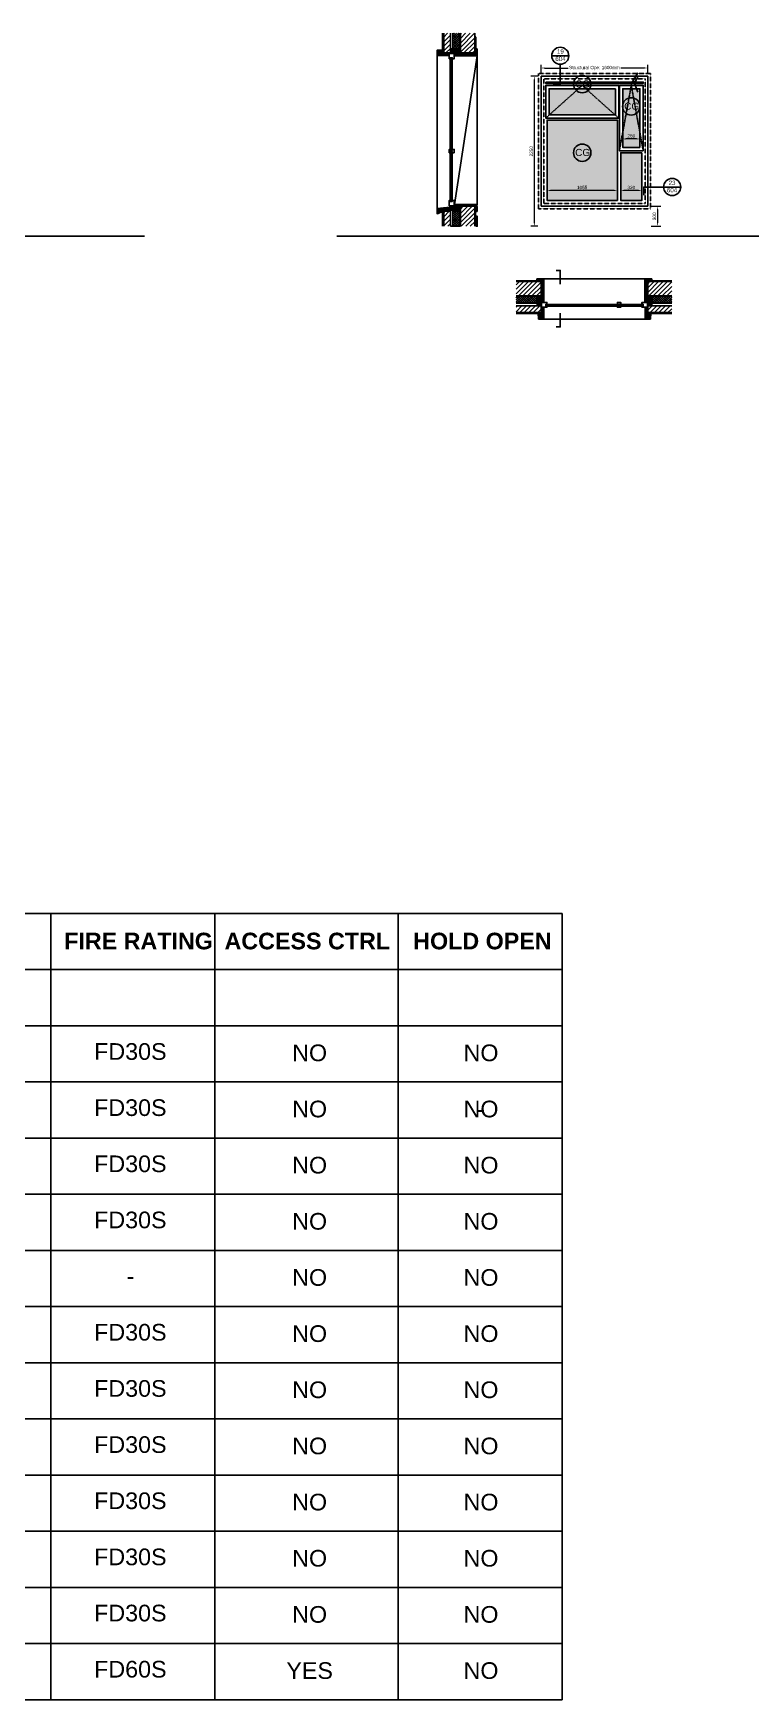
# Model space of a CAD drawing. Header units: inches. Extents: x -48459 to 205009, y 10398 to 54474.
# Drawn here: x 45457 to 56218, y 25868 to 50868 of the extents above; entities that cross this region are included whole.
import ezdxf

# ---------------------------------------------------------------- set-up
doc = ezdxf.new("R2010")
doc.units = ezdxf.units.IN
doc.header["$MEASUREMENT"] = 0
doc.linetypes.add('14-08 - Household Unit Master X-ref$0$DASHED2', pattern=[9.525, 6.35, -3.175])
for name, color, linetype in [('14-08 - Household Unit Master X-ref$0$AR-ELEV-3', 5, 'Continuous'), ('AR- ROOM NAMES', 3, 'Continuous'), ('AR-DOOR-HATCH', 9, 'Continuous'), ('AR-INSUL-RIGID-4', 8, 'Continuous'), ('AR-ROOF-LINE', 8, 'Continuous'), ('AR-TEXT-DOORS', 8, 'Continuous'), ('AR-Timber', 5, 'Continuous'), ('AR-WALL-EXLF-2', 2, 'Continuous'), ('AR-Win', 5, 'Continuous'), ('DIMS', 9, 'Continuous'), ('MS-DIM', 8, 'Continuous'), ('QSS ELEVATION 2', 2, 'Continuous'), ('QSS ELEVATION 3', 4, 'Continuous'), ('QSS ELEVATION 4', 8, 'Continuous'), ('QSS MASONRY', 3, 'Continuous'), ('SV-ELEC-TEXT', 9, 'Continuous')]:
    doc.layers.add(name, color=color, linetype=linetype)
doc.styles.add('Arial', font='arial.ttf')
doc.styles.add('MS_1.200_6.0mm', font='arial.ttf', dxfattribs={"height": 1200})
doc.styles.add('PS_2.5mm', font='arial.ttf', dxfattribs={"height": 2.5})
doc.styles.add('QSS', font='arial.ttf')
doc.dimstyles.new('MS_1.20_2.5mm', dxfattribs={"dimtxt": 50, "dimasz": 50, "dimexe": 50, "dimexo": 50, "dimgap": 20, "dimtad": 1, "dimtoh": 1, "dimdec": 0, "dimdsep": 46, "dimtxsty": 'Arial', "dimcen": 50, "dimclrd": 256, "dimclre": 256, "dimclrt": 4, "dimadec": 0, "dimazin": 0, "dimtfac": 1, "dimtdec": 0, "dimtix": 1, "dimtmove": 2, "dimatfit": 2, "dimfxl": 1, "dimlwd": 18, "dimlwe": 18, "dimarcsym": 0})
pattern_1 = [(225, (-152740.13, -41421.42), (33.67596, -33.67596), [])]
pattern_2 = [(45, (-152740.131, -41421.419), (-8.9802561, 8.9802561), []), (135, (-152740.131, -41421.419), (-8.9802561, -8.9802561), [])]
pattern_3 = [(135, (-168355.75, -14519.145), (-16.8379802, -16.8379802), []), (225, (-168355.75, -14519.145), (16.8379802, -16.8379802), [])]
pattern_4 = [(225, (-168355.75, -14519.145), (33.67596, -33.67596), [])]
pattern_5 = [(45, (-168355.75, -14519.145), (-8.9802561, 8.9802561), []), (135, (-168355.75, -14519.145), (-8.9802561, -8.9802561), [])]

# ---------------------------------------------------------------- blocks, each defined once
blk = doc.blocks.new('*D335')
at = {"layer": 'Defpoints', "color": 0, "transparency": 16777216}
for p in [(53074, 50224), (52972, 47974), (53074, 47974)]:
    blk.add_point(p, dxfattribs=at)
at = {"layer": 'MS-DIM', "lineweight": 18, "transparency": 16777216}
for p, q in [((53024, 50224), (52922, 50224)), ((52972, 50174), (52972, 48024)), ((53024, 47974), (52922, 47974))]:
    blk.add_line(p, q, dxfattribs=at)
at = {"layer": 'MS-DIM', "transparency": 16777216}
for points in [[(52964, 50174), (52981, 50174), (52972, 50224)], [(52964, 48024), (52981, 48024), (52972, 47974)]]:
    blk.add_solid(points, dxfattribs=at)
at = {"layer": 'MS-DIM', "color": 4, "transparency": 16777216, "insert": (52927, 49099), "char_height": 50, "attachment_point": 5, "rotation": 90, "style": 'Arial'}
blk.add_mtext('2250', dxfattribs=at)
blk = doc.blocks.new('*D336')
at = {"layer": 'Defpoints', "color": 0, "transparency": 16777216}
for p in [(54674, 50348), (53074, 50224), (54674, 50224)]:
    blk.add_point(p, dxfattribs=at)
at = {"layer": 'MS-DIM', "lineweight": 18, "transparency": 16777216}
for p, q in [((53074, 50274), (53074, 50398)), ((53124, 50348), (53478, 50348)), ((54624, 50348), (54271, 50348)), ((54674, 50274), (54674, 50398))]:
    blk.add_line(p, q, dxfattribs=at)
at = {"layer": 'MS-DIM', "transparency": 16777216}
for points in [[(53124, 50357), (53124, 50340), (53074, 50348)], [(54624, 50357), (54624, 50340), (54674, 50348)]]:
    blk.add_solid(points, dxfattribs=at)
at = {"layer": 'MS-DIM', "color": 4, "transparency": 16777216, "insert": (53874, 50348), "char_height": 50, "attachment_point": 5, "style": 'Arial'}
blk.add_mtext('Structural Ope: 1600mm', dxfattribs=at)
blk = doc.blocks.new('*D339')
at = {"layer": 'Defpoints', "color": 0, "transparency": 16777216}
for p in [(54674, 48274), (54674, 47974), (54818, 47974)]:
    blk.add_point(p, dxfattribs=at)
at = {"layer": 'MS-DIM', "lineweight": 18, "transparency": 16777216}
for p, q in [((54724, 48274), (54868, 48274)), ((54818, 48224), (54818, 48024)), ((54724, 47974), (54868, 47974))]:
    blk.add_line(p, q, dxfattribs=at)
at = {"layer": 'MS-DIM', "transparency": 16777216}
for points in [[(54810, 48224), (54826, 48224), (54818, 48274)], [(54810, 48024), (54826, 48024), (54818, 47974)]]:
    blk.add_solid(points, dxfattribs=at)
at = {"layer": 'MS-DIM', "color": 4, "transparency": 16777216, "insert": (54773, 48124), "char_height": 50, "attachment_point": 5, "rotation": 90, "style": 'Arial'}
blk.add_mtext('300', dxfattribs=at)
blk = doc.blocks.new('*D341')
at = {"layer": 'Defpoints', "color": 0, "transparency": 16777216}
for p in [(53163, 48624), (53163, 48510), (54218, 48624)]:
    blk.add_point(p, dxfattribs=at)
at = {"layer": 'MS-DIM', "lineweight": 18, "transparency": 16777216}
for p, q in [((53163, 48574), (53163, 48460)), ((54168, 48510), (53213, 48510)), ((54218, 48574), (54218, 48460))]:
    blk.add_line(p, q, dxfattribs=at)
at = {"layer": 'MS-DIM', "transparency": 16777216}
for points in [[(53213, 48518), (53213, 48501), (53163, 48510)], [(54168, 48518), (54168, 48501), (54218, 48510)]]:
    blk.add_solid(points, dxfattribs=at)
at = {"layer": 'MS-DIM', "color": 4, "transparency": 16777216, "insert": (53690, 48555), "char_height": 50, "attachment_point": 5, "style": 'Arial'}
blk.add_mtext('1055', dxfattribs=at)
blk = doc.blocks.new('*D342')
at = {"layer": 'Defpoints', "color": 0, "transparency": 16777216}
for p in [(54297, 49398), (54297, 49284), (54557, 49398)]:
    blk.add_point(p, dxfattribs=at)
at = {"layer": 'MS-DIM', "lineweight": 18, "transparency": 16777216}
for p, q in [((54297, 49348), (54297, 49234)), ((54507, 49284), (54347, 49284)), ((54557, 49348), (54557, 49234))]:
    blk.add_line(p, q, dxfattribs=at)
at = {"layer": 'MS-DIM', "transparency": 16777216}
for points in [[(54347, 49292), (54347, 49275), (54297, 49284)], [(54507, 49292), (54507, 49275), (54557, 49284)]]:
    blk.add_solid(points, dxfattribs=at)
at = {"layer": 'MS-DIM', "color": 4, "transparency": 16777216, "insert": (54427, 49329), "char_height": 50, "attachment_point": 5, "style": 'Arial'}
blk.add_mtext('260', dxfattribs=at)
blk = doc.blocks.new('*D343')
at = {"layer": 'Defpoints', "color": 0, "transparency": 16777216}
for p in [(54267, 48624), (54267, 48510), (54587, 48624)]:
    blk.add_point(p, dxfattribs=at)
at = {"layer": 'MS-DIM', "lineweight": 18, "transparency": 16777216}
for p, q in [((54267, 48574), (54267, 48460)), ((54537, 48510), (54317, 48510)), ((54587, 48574), (54587, 48460))]:
    blk.add_line(p, q, dxfattribs=at)
at = {"layer": 'MS-DIM', "transparency": 16777216}
for points in [[(54317, 48518), (54317, 48501), (54267, 48510)], [(54537, 48518), (54537, 48501), (54587, 48510)]]:
    blk.add_solid(points, dxfattribs=at)
at = {"layer": 'MS-DIM', "color": 4, "transparency": 16777216, "insert": (54427, 48555), "char_height": 50, "attachment_point": 5, "style": 'Arial'}
blk.add_mtext('320', dxfattribs=at)
blk = doc.blocks.new('A$C1839074C')
at = {"linetype": 'Continuous'}
for p, q in [((37, -10), (37, -11)), ((37, -10), (100, -10)), ((37, -11), (67, -11)), ((67, -11), (68, -12)), ((68, -12), (69, -11)), ((69, -11), (71, -12)), ((71, -12), (72, -11)), ((72, -11), (74, -12)), ((74, -12), (75, -11)), ((75, -11), (76, -12)), ((76, -12), (78, -11)), ((78, -11), (79, -12)), ((79, -12), (81, -11)), ((81, -11), (82, -12)), ((81, -25), (81, -24)), ((85, -26), (81, -24)), ((85, -28), (81, -25)), ((82, -12), (84, -11)), ((84, -11), (85, -12)), ((85, -12), (86, -11)), ((98, -26), (85, -26)), ((100, -28), (85, -28)), ((86, -11), (88, -12)), ((88, -12), (89, -11)), ((89, -11), (91, -12)), ((91, -12), (92, -11)), ((92, -11), (93, -12)), ((93, -12), (95, -11)), ((95, -11), (98, -11)), ((98, -11), (98, -26)), ((100, -10), (100, -28))]:
    blk.add_line(p, q, dxfattribs=at)

msp = doc.modelspace()

# ---------------------------------------------------------------- hatches: boundary and pattern name
at = {"layer": 'AR-DOOR-HATCH'}
h = msp.add_hatch(dxfattribs=at)
h.set_pattern_fill('ANSI31', color=252, scale=15, angle=180)
h.set_pattern_definition(pattern_4)
h.paths.add_polyline_path([(52077.8, 50868.3), (51862.8, 50868.3), (51862.8, 50574.2), (52077.8, 50574.2)])
h.paths.add_polyline_path([(51712.8, 50868.3), (51612.8, 50868.3), (51612.8, 50690.7), (51612.8, 50690.7), (51612.8, 50624.7), (51612.8, 50574.2), (51712.8, 50574.2)])
h = msp.add_hatch(color=254, dxfattribs=at)
h.paths.add_polyline_path([(54217.9, 48362.7), (53162.9, 48362.7), (53162.9, 49566.5), (54217.9, 49566.5)])
h.paths.add_polyline_path([(54586.6, 49077.2), (54267.9, 49077.2), (54267.9, 48362.7), (54586.6, 48362.7)])
h.paths.add_polyline_path([(54555.6, 50035.7), (54297.9, 50035.7), (54297.9, 49157.2), (54555.6, 49157.2)])
h.paths.add_polyline_path([(54187.9, 50035.7), (53192.9, 50035.7), (53192.9, 49646.5), (54187.9, 49646.5)])
h = msp.add_hatch(dxfattribs=at)
h.set_pattern_fill('ANSI31', color=252, scale=15, angle=180)
h.set_pattern_definition(pattern_4)
h.paths.add_polyline_path([(52077.8, 48274.2), (51862.8, 48274.2), (51862.8, 47974.2), (52077.8, 47974.2)])
h.paths.add_polyline_path([(51712.8, 48199.2), (51612.8, 48199.2), (51612.8, 47974.2), (51712.8, 47974.2)])
h = msp.add_hatch(dxfattribs=at)
h.set_pattern_fill('ANSI31', color=252, scale=15, angle=180)
h.set_pattern_definition(pattern_1)
h.paths.add_polyline_path([(52699.4, 47143.7), (52699.4, 46928.7), (53074.4, 46928.7), (53074.4, 47143.7)])
h.paths.add_polyline_path([(52699.4, 46778.7), (52699.4, 46678.7), (53074.4, 46678.7), (53074.4, 46778.7)])
h = msp.add_hatch(dxfattribs=at)
h.set_pattern_fill('ANSI31', color=252, scale=15, angle=180)
h.set_pattern_definition(pattern_1)
h.paths.add_polyline_path([(55033.1, 46678.7), (55033.1, 46778.7), (54674.4, 46778.7), (54674.4, 46678.7)])
h.paths.add_polyline_path([(55033.1, 46928.7), (55033.1, 47143.7), (54674.4, 47143.7), (54674.4, 46928.7)])
at = {"layer": 'AR-INSUL-RIGID-4'}
h = msp.add_hatch(dxfattribs=at)
h.set_pattern_fill('ANSI37', color=256, scale=7.5, angle=90, style=0)
h.set_pattern_definition(pattern_3)
h.paths.add_polyline_path([(51861.3, 50868.3), (51751.3, 50868.3), (51751.3, 50634.2), (51861.3, 50634.2)])
h = msp.add_hatch(dxfattribs=at)
h.set_pattern_fill('ANSI37', color=256, scale=4, angle=360, style=0)
h.set_pattern_definition(pattern_5)
h.paths.add_polyline_path([(51688, 50572.6), (51611.8, 50572.6), (51611.6, 50618), (51517.8, 50614), (51514.8, 50610.7), (51514.8, 50537.3), (51688, 50537.3)])
h = msp.add_hatch(dxfattribs=at)
h.set_pattern_fill('ANSI37', color=256, scale=4, angle=360, style=0)
h.set_pattern_definition(pattern_5)
h.paths.add_polyline_path([(51719.8, 50632.2), (51719.8, 50574.2), (51850.8, 50574.2), (51850.8, 50632.2)])
h = msp.add_hatch(dxfattribs=at)
h.set_pattern_fill('ANSI37', color=256, scale=4, angle=360, style=0)
h.set_pattern_definition(pattern_5)
h.paths.add_polyline_path([(51588.6, 48215.9), (51588.6, 48224.6), (51520.1, 48224.6), (51520.1, 48171), (51524.4, 48173), (51584.9, 48188.4, 0.3431968), (51588.6, 48193.2)])
h.paths.add_polyline_path([(51708.8, 48255.1), (51516.3, 48239.2), (51516.3, 48226.6), (51518.1, 48226.6), (51708.8, 48226.6)])
h = msp.add_hatch(dxfattribs=at)
h.set_pattern_fill('ANSI37', color=256, scale=4, angle=360, style=0)
h.set_pattern_definition(pattern_5)
h.paths.add_polyline_path([(51719.8, 48218.3), (51719.8, 48276.3), (51850.8, 48276.3), (51850.8, 48218.3)])
h = msp.add_hatch(dxfattribs=at)
h.set_pattern_fill('ANSI37', color=256, scale=7.5, angle=90, style=0)
h.set_pattern_definition(pattern_3)
h.paths.add_polyline_path([(51861.3, 48210.7), (51751.3, 48210.7), (51751.3, 47974.2), (51861.3, 47974.2)])
h = msp.add_hatch(dxfattribs=at)
h.set_pattern_fill('ANSI37', color=256, scale=7.5, angle=90, style=0)
h.set_pattern_definition([(135, (-145642.893, -14519.145), (-16.8379802, -16.8379802), []), (225, (-145642.893, -14519.145), (16.8379802, -16.8379802), [])])
h.paths.add_polyline_path([(52699.4, 46928.7), (52699.4, 46818.7), (53014.4, 46818.7), (53014.4, 46928.7)])
h.paths.add_polyline_path([(55033.1, 46818.7), (55033.1, 46928.7), (54734.4, 46928.7), (54734.4, 46818.7)])
h = msp.add_hatch(dxfattribs=at)
h.set_pattern_fill('ANSI37', color=256, scale=4, angle=360, style=0)
h.set_pattern_definition(pattern_2)
h.paths.add_polyline_path([(53074.4, 46926.8), (53014.4, 46926.8), (53014.4, 46780.3), (53074.4, 46780.3)])
h = msp.add_hatch(dxfattribs=at)
h.set_pattern_fill('ANSI37', color=256, scale=4, angle=360, style=0)
h.set_pattern_definition([(45, (-157972.826, -41637.301), (-8.9802561, 8.9802561), []), (135, (-157972.826, -41637.301), (-8.9802561, -8.9802561), [])])
h.paths.add_polyline_path([(54718.1, 46671.9), (54718.1, 46678.7), (54674.4, 46678.7), (54674.4, 46753.8), (54653.3, 46753.8), (54640.7, 46753.8, 0.4142136), (54637.5, 46750.6), (54637.5, 46583.8, 0.4142136), (54640.7, 46580.6), (54710.9, 46580.6, 0.4142136), (54714.1, 46583.8)])
h.paths.add_polyline_path([(53111.3, 46750.6, 0.4142136), (53108.1, 46753.8), (53083, 46753.8), (53074.4, 46753.8), (53074.4, 46678.7), (53030.7, 46678.7), (53030.7, 46671.9), (53034.7, 46583.6, 0.3878518), (53037.9, 46580.6), (53108.1, 46580.6, 0.4142136), (53111.3, 46583.8)])
h = msp.add_hatch(dxfattribs=at)
h.set_pattern_fill('ANSI37', color=256, scale=4, angle=360, style=0)
h.set_pattern_definition(pattern_2)
h.paths.add_polyline_path([(54674.4, 46926.8), (54734.4, 46926.8), (54734.4, 46780.3), (54674.4, 46780.3)])

# ---------------------------------------------------------------- linework, layer by layer
at = {"color": 252, "linetype": '14-08 - Household Unit Master X-ref$0$DASHED2', "ltscale": 0.5}
for points in [[(54715.6, 48232.7), (53032.9, 48232.7), (53032.9, 50265.7), (54715.6, 50265.7)], [(54635.3, 48312.9), (53113.1, 48312.9), (53113.1, 50185.5), (54635.3, 50185.5)]]:
    msp.add_lwpolyline(points, close=True, dxfattribs=at)
at = {"linetype": '14-08 - Household Unit Master X-ref$0$DASHED2'}
for points in [[(53142.9, 49596.5), (53690.4, 50085.7), (54237.9, 49596.5)], [(54247.9, 49107.2), (54426.7, 50085.7), (54605.6, 49107.2)]]:
    msp.add_lwpolyline(points, dxfattribs=at)
at = {"layer": '14-08 - Household Unit Master X-ref$0$AR-ELEV-3', "linetype": 'Continuous', "ltscale": 10}
for points in [[(51711.9, 50567.3), (51770.3, 50567.3), (51770.3, 50555.8), (51770.3, 50555.8), (51770.3, 50523.3), (51770.3, 50485.8), (51742, 50485.8), (51742, 50501.5), (51709, 50501.5), (51709, 50485.8), (51696.2, 50485.8), (51696.2, 50523.3), (51696.2, 50567.3), (51711.9, 50567.3)], [(51770.3, 49077.2), (51770.3, 49077.2), (51770.3, 49077.2), (51770.3, 49077.2), (51770.3, 49077.2), (51770.3, 49127.2), (51742, 49127.2), (51742, 49111.5), (51709, 49111.5), (51709, 49127.2), (51696.2, 49127.2), (51696.2, 49077.2), (51696.2, 49077.2), (51708.9, 49077.2)], [(51770.3, 49077.2), (51742, 49077.2), (51742, 49092.9), (51709, 49092.9), (51709, 49077.2), (51696.2, 49077.2)], [(51708.9, 48280.3), (51770.3, 48280.3), (51770.3, 48291.7), (51770.3, 48291.7), (51770.3, 48324.2), (51770.3, 48361.7), (51742, 48361.7), (51742, 48346), (51709, 48346), (51709, 48361.7), (51696.2, 48361.7), (51696.2, 48324.2), (51696.2, 48280.3), (51708.9, 48280.3)], [(53080.4, 46773.5), (53080.4, 46831.9), (53091.8, 46831.9), (53091.8, 46831.9), (53124.3, 46831.9), (53161.8, 46831.9), (53161.8, 46803.7), (53146.1, 46803.7), (53146.1, 46770.7), (53161.8, 46770.7), (53161.8, 46757.8), (53124.3, 46757.8), (53080.4, 46757.8), (53080.4, 46773.5)], [(54267.9, 46831.9), (54267.9, 46831.9), (54267.9, 46831.9), (54267.9, 46831.9), (54267.9, 46831.9), (54217.9, 46831.9), (54217.9, 46803.7), (54233.6, 46803.7), (54233.6, 46770.7), (54217.9, 46770.7), (54217.9, 46757.8), (54267.9, 46757.8), (54267.9, 46757.8), (54267.9, 46770.5)], [(54267.9, 46831.9), (54267.9, 46803.7), (54252.2, 46803.7), (54252.2, 46770.7), (54267.9, 46770.7), (54267.9, 46757.8)], [(54668.4, 46770.5), (54668.4, 46831.9), (54657, 46831.9), (54657, 46831.9), (54624.5, 46831.9), (54587, 46831.9), (54587, 46803.7), (54602.7, 46803.7), (54602.7, 46770.7), (54587, 46770.7), (54587, 46757.8), (54624.5, 46757.8), (54668.4, 46757.8), (54668.4, 46770.5)]]:
    msp.add_lwpolyline(points, dxfattribs=at)
at = {"layer": 'AR- ROOM NAMES', "linetype": 'Continuous', "ltscale": 10}
msp.add_line((51712.8, 47974.2), (51862.8, 47974.2), dxfattribs=at)
at = {"layer": 'AR-INSUL-RIGID-4'}
for p, q in [((51513, 50540.5), (51513, 50610.7)), ((51514.8, 50540.5), (51514.8, 50610.7)), ((51518, 50615.7), (51606, 50619.7)), ((51518, 50613.9), (51606, 50617.9)), ((51684.8, 50537.3), (51518, 50537.3)), ((51684.8, 50535.5), (51518, 50535.5)), ((51611, 50624.7), (51611, 50690.7)), ((51611, 50690.7), (51612.8, 50690.7)), ((51612.8, 50624.7), (51612.8, 50690.7)), ((51688, 50565.6), (51688, 50540.5)), ((51689.8, 50565.6), (51689.8, 50540.5)), ((51714.7, 50572.4), (51694.8, 50572.4)), ((51714.7, 50570.6), (51694.8, 50570.6)), ((51714.7, 50570.6), (51714.7, 50572.4)), ((51852.8, 50634.2), (51717.8, 50634.2)), ((51717.8, 50634.2), (51717.8, 50574.2)), ((51850.8, 50632.2), (51719.8, 50632.2)), ((51719.8, 50632.2), (51719.8, 50574.2)), ((51850.8, 50574.2), (51850.8, 50632.2)), ((51852.8, 50574.2), (51852.8, 50634.2)), ((51866.5, 50555), (51904.5, 50567)), ((51866.5, 50567), (51904.5, 50555)), ((51979.7, 50555), (52029.7, 50571)), ((51979.7, 50571), (52029.7, 50555)), ((52077.8, 50636.2), (52089.8, 50611.2)), ((52077.8, 50611.2), (52089.8, 50636.2)), ((52077.8, 50581.2), (52089.8, 50556.2)), ((52077.8, 50556.2), (52089.8, 50581.2)), ((51850.8, 48276.3), (51850.8, 48218.3)), ((51852.8, 48276.3), (51852.8, 48216.3)), ((51852.8, 48216.3), (51717.8, 48216.3)), ((51850.8, 48218.3), (51719.8, 48218.3)), ((53093.6, 47045.5), (53077.6, 47095.5)), ((53077.6, 47045.5), (53093.6, 47095.5)), ((54655.2, 47045.5), (54671.2, 47095.5)), ((54671.2, 47045.5), (54655.2, 47095.5)), ((53014.4, 46818.7), (52699.4, 46818.7)), ((53093.6, 46932.3), (53081.6, 46970.3)), ((53081.6, 46932.3), (53093.6, 46970.3)), ((54655.2, 46932.3), (54667.2, 46970.3)), ((54667.2, 46932.3), (54655.2, 46970.3)), ((54734.4, 46818.7), (55033.1, 46818.7))]:
    msp.add_line(p, q, dxfattribs=at)
for points in [[(51910.3, 50574.2), (51717.8, 50574.2), (51717.8, 50570.7), (51910.3, 50570.7)], [(51717.8, 50499.8), (51733.8, 50499.8), (51733.8, 50496.1), (51732.3, 50497.6), (51719.3, 50497.6), (51717.8, 50496.1)], [(51717.8, 49113.2), (51733.8, 49113.2), (51733.8, 49117), (51732.3, 49115.5), (51719.3, 49115.5), (51717.8, 49117)], [(51717.8, 49091.2), (51733.8, 49091.2), (51733.8, 49087.5), (51732.3, 49089), (51719.3, 49089), (51717.8, 49087.5)], [(51717.8, 48347.7), (51733.8, 48347.7), (51733.8, 48351.4), (51732.3, 48349.9), (51719.3, 48349.9), (51717.8, 48351.4)], [(51910.3, 48276.3), (51717.8, 48276.3), (51717.8, 48279.8), (51910.3, 48279.8)], [(53147.8, 46779.5), (53147.8, 46795.5), (53151.6, 46795.5), (53150.1, 46794), (53150.1, 46781), (53151.6, 46779.5)], [(54231.9, 46779.5), (54231.9, 46795.5), (54228.1, 46795.5), (54229.6, 46794), (54229.6, 46781), (54228.1, 46779.5)], [(54253.9, 46779.5), (54253.9, 46795.5), (54257.6, 46795.5), (54256.1, 46794), (54256.1, 46781), (54257.6, 46779.5)], [(54601, 46779.5), (54601, 46795.5), (54597.2, 46795.5), (54598.7, 46794), (54598.7, 46781), (54597.2, 46779.5)]]:
    msp.add_lwpolyline(points, close=True, dxfattribs=at)
for centre, radius, start, end in [((51518, 50610.7), 5, 90, 180), ((51518, 50540.5), 5, 180, 270), ((51518, 50610.7), 3.2, 90, 180), ((51518, 50540.5), 3.2, 180, 270), ((51544.1, 50625.2), 50.5, 353.04181, 6.83629), ((51606, 50624.7), 5, 270, 0), ((51606, 50624.7), 6.8, 270, 0), ((51684.8, 50540.5), 5, 270, 0), ((51684.8, 50540.5), 3.2, 270, 0), ((51694.8, 50565.6), 6.8, 90, 180), ((51694.8, 50565.6), 5, 90, 180)]:
    msp.add_arc(centre, radius, start, end, dxfattribs=at)
at = {"layer": 'AR-ROOF-LINE'}
for p, q in [((29300.1, 47824.2), (47123.9, 47824.2)), ((50008.1, 47824.2), (78768.9, 47824.2))]:
    msp.add_line(p, q, dxfattribs=at)
at = {"layer": 'AR-TEXT-DOORS'}
for centre in [(53690.4, 50106.1), (54425.3, 49771.5), (53690.4, 49077.2)]:
    msp.add_circle(centre, 130.5, dxfattribs=at)
at = {"layer": 'AR-Timber', "color": 8}
for p, q in [((52077.8, 48082), (52093.6, 48057)), ((52077.8, 48057), (52093.6, 48082)), ((52077.8, 48012.2), (52093.6, 47987.2)), ((52077.8, 47987.2), (52093.6, 48012.2))]:
    msp.add_line(p, q, dxfattribs=at)
at = {"layer": 'AR-Timber', "color": 4}
for points in [[(52077.8, 50636.2), (52089.8, 50636.2), (52089.8, 50611.2), (52077.8, 50611.2)], [(52077.8, 50581.2), (52089.8, 50581.2), (52089.8, 50556.2), (52077.8, 50556.2)]]:
    msp.add_lwpolyline(points, close=True, dxfattribs=at)
at = {"layer": 'AR-WALL-EXLF-2'}
for points in [[(51612.8, 50868.3), (51612.8, 50574.2), (51712.8, 50574.2), (51712.8, 50868.3)], [(51862.8, 50868.3), (51862.8, 50574.2), (52077.8, 50574.2), (52077.8, 50868.3)], [(52077.8, 47974.2), (52077.8, 48274.2), (51862.8, 48274.2), (51862.8, 47974.2)], [(51712.8, 47974.2), (51712.8, 48199.2), (51612.8, 48199.2), (51612.8, 47974.2)], [(52699.4, 46928.7), (53074.4, 46928.7), (53074.4, 47143.7), (52699.4, 47143.7)], [(55033.1, 46928.7), (54674.4, 46928.7), (54674.4, 47143.7), (55033.1, 47143.7)], [(52699.4, 46678.7), (53074.4, 46678.7), (53074.4, 46778.7), (52699.4, 46778.7)], [(55033.1, 46678.7), (54674.4, 46678.7), (54674.4, 46778.7), (55033.1, 46778.7)]]:
    msp.add_lwpolyline(points, dxfattribs=at)
at = {"layer": 'AR-Win', "color": 8}
msp.add_lwpolyline([(51593.4, 47974.2), (51593.3, 48216.1)], dxfattribs=at)
at = {"layer": 'MS-DIM'}
for centre in [(53361.6, 50532.2), (55040, 48562.7)]:
    msp.add_circle(centre, 127.8, dxfattribs=at)
at = {"layer": 'QSS ELEVATION 2', "color": 4}
for p, q in [((53074.4, 48274.2), (53074.4, 50224.2)), ((53074.4, 50224.2), (54674.1, 50224.2)), ((54674.1, 48274.2), (54674.1, 50224.2)), ((53074.4, 48274.2), (54674.1, 48274.2))]:
    msp.add_line(p, q, dxfattribs=at)
at = {"layer": 'QSS ELEVATION 3'}
for points in [[(53489.4, 50532.2), (53233.7, 50532.2)], [(53361.6, 50404.3), (53361.6, 50099.6), (53252.6, 50099.6)], [(54612.5, 48442), (54612.5, 48562.7), (55167.8, 48562.7)], [(53361.6, 47105.9), (53361.6, 47311.4), (53298.4, 47311.4)], [(53361.6, 46669.3), (53361.6, 46463.8), (53298.4, 46463.8)]]:
    msp.add_lwpolyline(points, dxfattribs=at)
at = {"layer": 'QSS ELEVATION 4'}
for p, q in [((51593, 50642.5), (51592.9, 50868.3)), ((54523.8, 50276.7), (54421.5, 50099.5)), ((54523.8, 49983.4), (54442.9, 50193.3)), ((54523.8, 50212.3), (54483.3, 50142.3)), ((51717.8, 48216.3), (51717.8, 48276.3)), ((51719.8, 48218.3), (51719.8, 48276.3)), ((51524.4, 48173), (51584.9, 48188.4)), ((51524.4, 48173), (51524.9, 48171.1)), ((51524.9, 48171.1), (51585.4, 48186.5)), ((51588.6, 48193.2), (51588.6, 48215.9)), ((51590.6, 48193.2, 0), (51590.6, 48215.9, 0)), ((51687.5, 48220.9), (51593.6, 48220.9)), ((51687.5, 48218.9), (51593.6, 48218.9)), ((51612.8, 48201.1), (51712.8, 48217.1)), ((51612.8, 48217.1), (51712.8, 48201.1)), ((51687.5, 48220.9), (51687.5, 48218.9)), ((53094.4, 47156.2), (52699.4, 47156.2)), ((54654.4, 47156.2), (55033.1, 47156.2)), ((52699.4, 46666.2), (53018.8, 46666.2)), ((55033.1, 46666.2), (54730, 46666.2))]:
    msp.add_line(p, q, dxfattribs=at)
at = {"layer": 'QSS ELEVATION 4', "color": 4}
for p, q in [((51771.4, 50554.2), (52089.8, 50554.2)), ((51771.4, 50554.2), (51771.4, 50532.2)), ((51771.4, 50532.2), (52089.8, 50532.2)), ((52089.8, 50554.2), (52089.8, 50532.2)), ((51774.4, 48302.3), (52101.8, 48302.3)), ((51774.4, 48302.3), (51774.4, 48280.3)), ((52105.8, 48280.3), (51774.4, 48280.3)), ((52105.8, 48280.3), (52113.6, 48288))]:
    msp.add_line(p, q, dxfattribs=at)
at = {"layer": 'QSS ELEVATION 4'}
for points in [[(51751.3, 50868.3), (51751.3, 50634.2), (51861.3, 50634.2), (51861.3, 50868.3)], [(51513.3, 48242.4), (51513, 50540.5)], [(51774.4, 48302.3), (52113.8, 50532.2)], [(52113.8, 50532.2), (52113.6, 48288)], [(51710.8, 48224.6), (51710.8, 48258.9), (51708.8, 48258.9), (51708.8, 48226.6), (51518.1, 48226.6), (51518.1, 48171), (51520.1, 48171), (51520.1, 48224.6), (51710.8, 48224.6)], [(51774.4, 48302.3), (51770.3, 48302.3)], [(51861.3, 47974.2), (51861.3, 48210.7), (51751.3, 48210.7), (51751.3, 47974.2)], [(54632.4, 47182.7), (53116.4, 47182.7)], [(53018.8, 46666.2), (53018.8, 46676.9)], [(53108.1, 46578.8), (54640.7, 46578.8)], [(54730, 46666.2), (54730, 46676.9)]]:
    msp.add_lwpolyline(points, dxfattribs=at)
at = {"layer": 'QSS ELEVATION 4', "color": 4}
for points in [[(51866.5, 50567), (51904.5, 50567), (51904.5, 50555), (51866.5, 50555)], [(51979.7, 50571), (52029.7, 50571), (52029.7, 50555), (51979.7, 50555)], [(52113.8, 50636.2), (52113.8, 50532.2), (52091.8, 50532.2), (52091.8, 50636.2)], [(51612.8, 48201.1), (51712.8, 48201.1), (51712.8, 48217.1), (51612.8, 48217.1)], [(52077.8, 48082), (52077.8, 48057), (52093.6, 48057), (52093.6, 48082)], [(52077.8, 48012.2), (52077.8, 47987.2), (52093.6, 47987.2), (52093.6, 48012.2)], [(52095.6, 47974), (52095.6, 48124), (52115.6, 48124), (52115.6, 48109), (52109.6, 48109), (52109.6, 48097), (52115.6, 48097), (52115.6, 47974)], [(53012.4, 47182.7), (53116.4, 47182.7), (53116.4, 47160.7), (53012.4, 47160.7)], [(53077.6, 47045.5), (53077.6, 47095.5), (53093.6, 47095.5), (53093.6, 47045.5)], [(53094.4, 47158.7), (53094.4, 46837.2), (53116.4, 46837.2), (53116.4, 47158.7)], [(54736.4, 47182.7), (54632.4, 47182.7), (54632.4, 47160.7), (54736.4, 47160.7)], [(54654.4, 47158.7), (54654.4, 46837.2), (54632.4, 46837.2), (54632.4, 47158.7)], [(54671.2, 47045.5), (54671.2, 47095.5), (54655.2, 47095.5), (54655.2, 47045.5)], [(53081.6, 46932.3), (53081.6, 46970.3), (53093.6, 46970.3), (53093.6, 46932.3)], [(54667.2, 46932.3), (54667.2, 46970.3), (54655.2, 46970.3), (54655.2, 46932.3)]]:
    msp.add_lwpolyline(points, close=True, dxfattribs=at)
for points in [[(51717.8, 50499.8), (51711.8, 50499.8)], [(51711.8, 49113.2), (51711.8, 50499.8)], [(51717.8, 50499.8), (51717.8, 49113.2)], [(51739.8, 50499.8), (51733.8, 50499.8)], [(51733.8, 49113.2), (51733.8, 50499.8)], [(51739.8, 50499.8), (51739.8, 49113.2)], [(51717.8, 49113.2), (51711.8, 49113.2)], [(51717.8, 49091.2), (51717.8, 48347.7), (51711.8, 48347.7), (51711.8, 49091.2)], [(51717.8, 49091.2), (51711.8, 49091.2)], [(51739.8, 49113.2), (51733.8, 49113.2)], [(51739.8, 49091.2), (51739.8, 48347.7), (51733.8, 48347.7), (51733.8, 49091.2)], [(51739.8, 49091.2), (51733.8, 49091.2)], [(51513.3, 48242.4), (51513.3, 48162.4), (51545.7, 48172), (51543.9, 48174.3), (51516.3, 48167.3), (51516.3, 48239.2), (51708.8, 48255.1), (51708.8, 48272), (51705.4, 48272), (51705.4, 48272), (51705.8, 48259.1), (51705.8, 48257.9), (51513.3, 48242.4)], [(52113.6, 48270), (52105.6, 48278), (52091.6, 48278), (52091.6, 48196), (52113.6, 48196), (52113.6, 48270)], [(53147.8, 46801.5), (53147.8, 46795.5)], [(53147.8, 46801.5), (54231.9, 46801.5)], [(54231.9, 46795.5), (53147.8, 46795.5)], [(53147.8, 46779.5), (53147.8, 46773.5)], [(53147.8, 46779.5), (54231.9, 46779.5)], [(54231.9, 46773.5), (53147.8, 46773.5)], [(54231.9, 46801.5), (54231.9, 46795.5)], [(54231.9, 46779.5), (54231.9, 46773.5)], [(54253.9, 46801.5), (54601, 46801.5), (54601, 46795.5), (54253.9, 46795.5)], [(54253.9, 46801.5), (54253.9, 46795.5)], [(54253.9, 46779.5), (54601, 46779.5), (54601, 46773.5), (54253.9, 46773.5)], [(54253.9, 46779.5), (54253.9, 46773.5)]]:
    msp.add_lwpolyline(points, dxfattribs=at)
at = {"layer": 'QSS ELEVATION 4'}
for points in [[(53142.9, 50135.7), (54237.9, 50135.7), (54237.9, 50115.7), (53142.9, 50115.7)], [(54237.9, 50085.7), (53142.9, 50085.7), (53142.9, 49596.5), (54237.9, 49596.5)], [(54187.9, 50035.7), (53192.9, 50035.7), (53192.9, 49646.5), (54187.9, 49646.5)], [(54247.9, 50135.7), (54605.6, 50135.7), (54605.6, 50115.7), (54247.9, 50115.7)], [(54605.6, 49107.2), (54247.9, 49107.2), (54247.9, 50085.7), (54605.6, 50085.7)], [(54555.6, 49157.2), (54297.9, 49157.2), (54297.9, 50035.7), (54555.6, 50035.7)], [(54217.9, 48362.7), (53162.9, 48362.7), (53162.9, 49566.5), (54217.9, 49566.5)], [(54586.6, 49077.2), (54267.9, 49077.2), (54267.9, 48362.7), (54586.6, 48362.7)], [(53014.4, 46926.8), (53074.4, 46926.8), (53074.4, 46780.3), (53014.4, 46780.3)], [(54734.4, 46926.8), (54674.4, 46926.8), (54674.4, 46780.3), (54734.4, 46780.3)]]:
    msp.add_lwpolyline(points, close=True, dxfattribs=at)
at = {"layer": 'QSS ELEVATION 4', "color": 4}
for points in [[(53078, 46780.5), (53078, 46760.6, 0.4142136), (53083, 46755.6), (53108.1, 46755.6, -0.4142136), (53113.1, 46750.6), (53113.1, 46583.8, -0.4142136), (53108.1, 46578.8), (53037.9, 46578.8, -0.4142136), (53032.9, 46583.8), (53028.9, 46671.9, 0.4142136), (53023.9, 46676.9), (52957.8, 46676.9)], [(54670.8, 46780.5), (54670.8, 46760.6, -0.4142136), (54665.8, 46755.6), (54640.7, 46755.6, 0.4142136), (54635.7, 46750.6), (54635.7, 46583.8, 0.4142136), (54640.7, 46578.8), (54710.9, 46578.8, 0.4142136), (54715.9, 46583.8), (54719.9, 46671.9, -0.4142136), (54724.9, 46676.9), (54791, 46676.9)]]:
    msp.add_lwpolyline(points, format="xyb", dxfattribs=at)
at = {"layer": 'QSS ELEVATION 4'}
for points in [[(53078, 46780.5), (53076.2, 46780.5), (53076.2, 46760.6, 0.4142136), (53083, 46753.8), (53108.1, 46753.8, -0.4142136), (53111.3, 46750.6), (53111.3, 46583.8, -0.4142136), (53108.1, 46580.6), (53037.9, 46580.6, -0.4142136), (53034.7, 46583.8), (53030.7, 46671.9, 0.4142136), (53023.9, 46678.7), (52957.8, 46678.7), (52957.8, 46676.9)], [(54670.8, 46780.5), (54672.6, 46780.5), (54672.6, 46760.6, -0.4142136), (54665.8, 46753.8), (54640.7, 46753.8, 0.4142136), (54637.5, 46750.6), (54637.5, 46583.8, 0.4142136), (54640.7, 46580.6), (54710.9, 46580.6, 0.4142136), (54714.1, 46583.8), (54718.1, 46671.9, -0.4142136), (54724.9, 46678.7), (54791, 46678.7), (54791, 46676.9)]]:
    msp.add_lwpolyline(points, format="xyb", dxfattribs=at)
at = {"layer": 'QSS ELEVATION 4', "color": 4}
msp.add_arc((52101.8, 48290.3), 12, 349.41578, 90, dxfattribs=at)
at = {"layer": 'QSS ELEVATION 4'}
for centre, radius, start, end in [((51583.6, 48193.2), 5, 284.25669, 0.02492), ((51583.6, 48193.2), 7, 284.25669, 0.02492), ((51593.6, 48215.9, 0), 5, 90, 180.02492), ((51593.6, 48215.9, 0), 3, 90, 180.02492)]:
    msp.add_arc(centre, radius, start, end, dxfattribs=at)
at = {"layer": 'QSS MASONRY', "color": 8}
for p, q in [((52092.8, 50806), (52077.8, 50827.7)), ((52092.8, 50554.2), (52092.8, 50806)), ((52089.6, 48082), (52089.6, 48272)), ((52089.5, 48012.2), (52089.6, 48057))]:
    msp.add_line(p, q, dxfattribs=at)
at = {"layer": 'SV-ELEC-TEXT'}
for points in [[(29135.7, 37663.2), (53389.8, 37663.2)], [(45718, 37663.2), (45718, 35978.2)], [(48179.8, 37663.2), (48179.8, 25867.9)], [(50928, 37663.2), (50928, 25867.9)], [(53389.8, 37663.2), (53389.8, 25867.9)], [(29135.7, 36820.7), (53389.8, 36820.7)], [(29135.7, 35978.2), (53389.8, 35978.2)], [(45718, 35978.2), (45718, 25867.9)], [(29135.7, 35135.6), (53389.8, 35135.6)], [(29135.7, 34293.1), (53389.8, 34293.1)], [(29135.7, 33450.6), (53389.8, 33450.6)], [(29135.7, 32608.1), (53389.8, 32608.1)], [(29135.7, 31765.6), (53389.8, 31765.6)], [(29135.7, 30923), (53389.8, 30923)], [(29135.7, 30080.5), (53389.8, 30080.5)], [(29135.7, 29238), (53389.8, 29238)], [(29135.7, 28395.5), (53389.8, 28395.5)], [(29135.7, 27552.9), (53389.8, 27552.9)], [(29135.7, 26710.4), (53389.8, 26710.4)], [(29135.7, 25867.9), (53389.8, 25867.9)]]:
    msp.add_lwpolyline(points, dxfattribs=at)

# ---------------------------------------------------------------- block references
at = {"layer": 'AR-INSUL-RIGID-4', "rotation": 270}
msp.add_blockref('A$C1839074C', (51620.5, 50731.2), dxfattribs=at)

# ---------------------------------------------------------------- texts
at = {"layer": 'AR-TEXT-DOORS', "char_height": 107.35, "width": 502.397, "attachment_point": 1, "style": 'MS_1.200_6.0mm'}
for insert in [(53584.8, 50163.2), (54319.8, 49828.6), (53584.8, 49134.3)]:
    msp.add_mtext('CG', dxfattribs=dict(at, insert=insert))
at = {"layer": 'DIMS', "char_height": 66, "width": 89.798, "style": 'PS_2.5mm'}
for s, insert, attachment_point in [('604', (53286.4, 50518.4), 1), ('19', (53312.2, 50627.7), 1), ('604', (55115.1, 48548.9), 3), ('23', (55089.4, 48658.2), 3)]:
    msp.add_mtext(s, dxfattribs=dict(at, insert=insert, attachment_point=attachment_point))
at = {"layer": 'SV-ELEC-TEXT', "char_height": 250, "style": 'QSS'}
for s, insert, width, attachment_point in [('{\\fArial|b1|i0|c0|p34;FIRE RATING}', (45919.4, 37375.1), 10423.434, 1), ('{\\fArial|b1|i0|c0|p34;ACCESS CTRL}', (48325, 37375.1), 10423.434, 1), ('{\\fArial|b1|i0|c0|p34;HOLD OPEN}', (51156, 37375.1), 2100.443, 1), ('\\pxi18.233;FD30S', (44633.5, 35717.7), 10423.434, 2), ('\\pxqc;NO', (49602, 35697.4), 1119.219, 2), ('\\pxqc;NO', (52172.6, 35697.4), 1119.219, 2), ('\\pxi18.233;FD30S', (44633.5, 34875.2), 10423.434, 2), ('\\pxqc;NO', (49602, 34854.9), 1119.219, 2), ('\\pxqc;NO', (52172.6, 34854.9), 1119.219, 2), ('\\pxqc;-', (52172.6, 34854.9), 1119.219, 2), ('\\pxi18.233;FD30S', (44633.5, 34032.7), 10423.434, 2), ('\\pxqc;NO', (49602, 34012.4), 1119.219, 2), ('\\pxqc;NO', (52172.6, 34012.4), 1119.219, 2), ('\\pxi18.233;FD30S', (44633.5, 33190.2), 10423.434, 2), ('\\pxqc;NO', (49602, 33169.8), 1119.219, 2), ('\\pxqc;NO', (52172.6, 33169.8), 1119.219, 2), ('\\pxqc;NO', (49602, 32327.3), 1119.219, 2), ('\\pxqc;NO', (52172.6, 32327.3), 1119.219, 2), ('\\pxi18.233;-', (44633.5, 32347.6), 10423.434, 2), ('\\pxi18.233;FD30S', (44633.5, 31505.1), 10423.434, 2), ('\\pxqc;NO', (49602, 31484.8), 1119.219, 2), ('\\pxqc;NO', (52172.6, 31484.8), 1119.219, 2), ('\\pxi18.233;FD30S', (44633.5, 30662.6), 10423.434, 2), ('\\pxqc;NO', (49602, 30642.3), 1119.219, 2), ('\\pxqc;NO', (52172.6, 30642.3), 1119.219, 2), ('\\pxi18.233;FD30S', (44633.5, 29820.1), 10423.434, 2), ('\\pxqc;NO', (49602, 29799.7), 1119.219, 2), ('\\pxqc;NO', (52172.6, 29799.7), 1119.219, 2), ('\\pxi18.233;FD30S', (44633.5, 28977.5), 10423.434, 2), ('\\pxqc;NO', (49602, 28957.2), 1119.219, 2), ('\\pxqc;NO', (52172.6, 28957.2), 1119.219, 2), ('\\pxi18.233;FD30S', (44633.5, 28135), 10423.434, 2), ('\\pxqc;NO', (49602, 28114.7), 1119.219, 2), ('\\pxqc;NO', (52172.6, 28114.7), 1119.219, 2), ('\\pxi18.233;FD30S', (44633.5, 27292.5), 10423.434, 2), ('\\pxqc;NO', (49602, 27272.2), 1119.219, 2), ('\\pxqc;NO', (52172.6, 27272.2), 1119.219, 2), ('\\pxi18.233;FD60S', (44633.5, 26450), 10423.434, 2), ('\\pxqc;YES', (49602, 26429.6), 1119.219, 2), ('\\pxqc;NO', (52172.6, 26429.6), 1119.219, 2)]:
    msp.add_mtext(s, dxfattribs=dict(at, insert=insert, width=width, attachment_point=attachment_point))

# ---------------------------------------------------------------- dimensions: what is measured, and where the dimension line sits
at = {"layer": 'MS-DIM'}
dim = msp.add_linear_dim(base=(54674.1, 50348.5), p1=(53074.4, 50224.2), p2=(54674.1, 50224.2), text='Structural Ope: <>mm', dimstyle='MS_1.20_2.5mm', dxfattribs=at)
dim.commit()
dim.dimension.update_dxf_attribs({"geometry": '*D336', "text_midpoint": (53874.2, 50348.5), "dimtype": 160})
for base, p1, p2, picture, middle in [((52972.3, 47974.2), (53074.4, 50224.2), (53074.4, 47974.2), '*D335', (52926.7, 49099.2)), ((54818.1, 47974.2), (54674.1, 48274.2), (54674.1, 47974.2), '*D339', (54772.5, 48124.2))]:
    dim = msp.add_linear_dim(base=base, p1=p1, p2=p2, angle=90, dimstyle='MS_1.20_2.5mm', dxfattribs=at)
    dim.commit()
    dim.dimension.update_dxf_attribs({"geometry": picture, "text_midpoint": middle})
for base, p1, p2, picture, middle in [((54296.9, 49283.7), (54556.6, 49397.8), (54296.9, 49397.8), '*D342', (54426.7, 49329.2)), ((53162.9, 48509.7), (54217.9, 48623.8), (53162.9, 48623.8), '*D341', (53690.4, 48555.2)), ((54266.9, 48509.7), (54586.6, 48623.8), (54266.9, 48623.8), '*D343', (54426.7, 48555.2))]:
    dim = msp.add_linear_dim(base=base, p1=p1, p2=p2, dimstyle='MS_1.20_2.5mm', dxfattribs=at)
    dim.commit()
    dim.dimension.update_dxf_attribs({"geometry": picture, "text_midpoint": middle})

doc.saveas('drawing.dxf')
